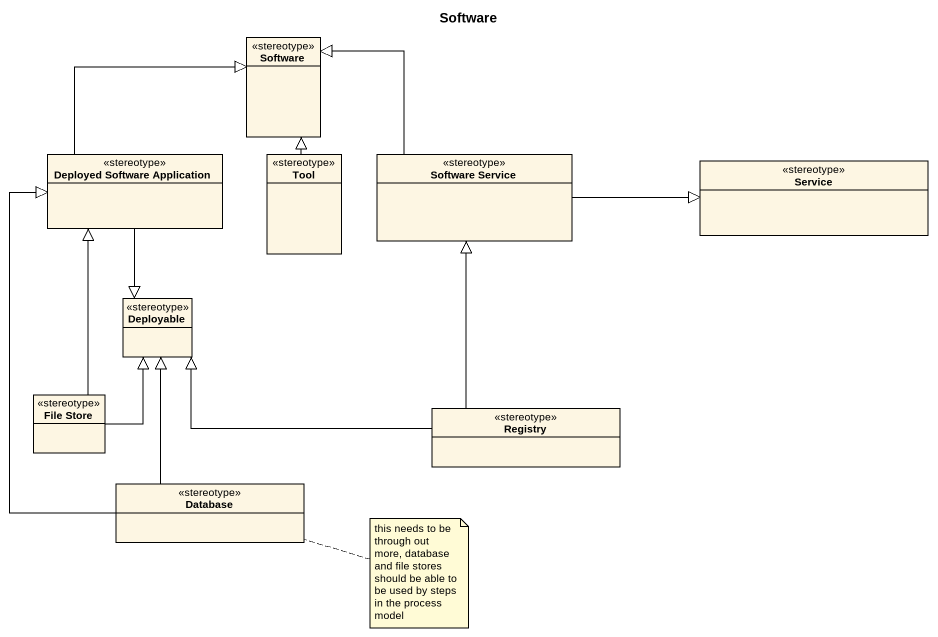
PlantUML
@startuml
title Software
hide circle
hide empty members
class Software <<stereotype>>
class "Deployed Software Application" as Deployed_Software <<stereotype>>
class Tool <<stereotype>>
class "Software Service" as Software_Service <<stereotype>>
class Service <<stereotype>>
class Deployable <<stereotype>>
class "File Store" as File_Store <<stereotype>>
class Registry <<stereotype>>
class "Database" as Database_ <<stereotype>>
Deployed_Software -up-|> Software
Deployed_Software --|> Deployable
Tool -up-|> Software
Software_Service -left-|> Software
Software_Service -right-|> Service
File_Store -up-|> Deployed_Software
File_Store -up-|> Deployable
Registry -up-|> Software_Service
Registry -left-|> Deployable
Database_ -up-|> Deployed_Software
Database_ -up-|> Deployable
note right of Database_ : this needs to be through out more, database and file stores should be able to be used by steps in the process model
@enduml
